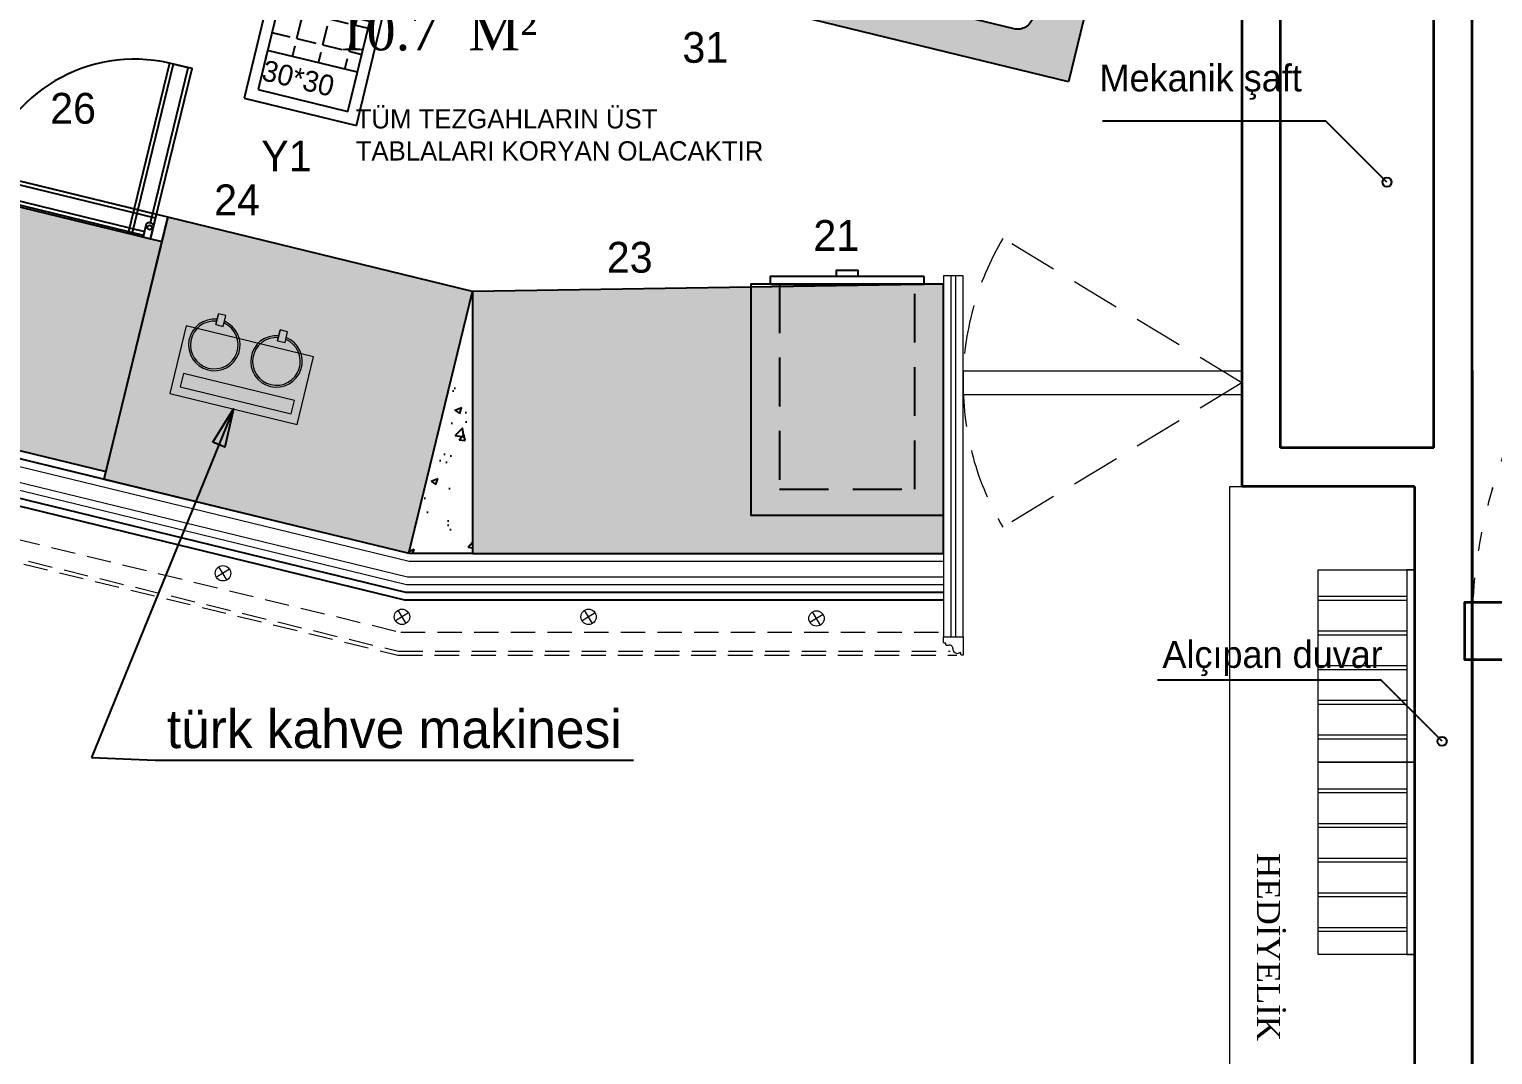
# Model space of a CAD drawing. Header units: millimetres. Extents: x 4980 to 19099, y 3891 to 5773.
# Drawn here: x 12191.8 to 12572, y 4396.7 to 4663.1 of the extents above; entities that cross this region are included whole.
import ezdxf

# ---------------------------------------------------------------- set-up
doc = ezdxf.new("R2010")
doc.units = ezdxf.units.MM
for name, pattern in [('ACAD_ISO03W100', [30, 12, -18]), ('DASHED', [19.05, 12.7, -6.35]), ('DASHED2', [9.525, 6.35, -3.175])]:
    doc.linetypes.add(name, pattern=pattern)
for name, color, linetype in [('002 Çizgi', 7, 'Continuous'), ('a yazı', 30, 'Continuous'), ('Kıtc-002 Çizgi', 7, 'Continuous'), ('Kıtc-008 Rakam', 1, 'Continuous'), ('Kıtc-011 Elk Tes Yazı 001', 1, 'Continuous'), ('Kıtc-014 Elk Tes İşaretler', 1, 'Continuous'), ('Kıtc-028 Yer Izgarası', 252, 'Continuous')]:
    doc.layers.add(name, color=color, linetype=linetype)
for name, color, linetype, lineweight, true_color in [('02_01 Thekeneinbauten_Stift_Nr__94', 7, 'Continuous', 20, 0x007e00), ('Kitc-031 Müsteri Mevcut_Stift_Nr__30', 7, 'Continuous', 20, 0xfe7e00), ('no3_ahsap gorunus on ince_Stift_Nr__34', 7, 'Continuous', 20, 0x7e3e00), ('no3_yazi tefris_Stift_Nr__152', 7, 'Continuous', 20, 0x0051a4), ('t_tefris ince_Stift_Nr__34', 7, 'Continuous', 20, 0x7e3e00)]:
    doc.layers.add(name, color=color, linetype=linetype, lineweight=lineweight, true_color=true_color)
for name, color, linetype, lineweight in [('a 2', 132, 'Continuous', 20), ('a alçıpan duvar', 162, 'Continuous', 35), ('kiremit', 234, 'Continuous', 20), ('no3_ahsap kesit on', 40, 'Continuous', 20), ('no3_ahşap gorunus on kalın', 34, 'Continuous', 20), ('no3_duvar tarama', 253, 'Continuous', 9), ('no3_kutu profil gorunus', 8, 'Continuous', 18), ('no3_paslanmaz gorunus on', 163, 'Continuous', 18), ('no3_tefriş ön kalın', 200, 'Continuous', 25)]:
    doc.layers.add(name, color=color, linetype=linetype, lineweight=lineweight)
doc.styles.add('ERSTELLTER_STIL_4', font='georgia.ttf')
doc.styles.get("Standard").update_dxf_attribs({"font": 'stylu.ttf', "height": 10})
doc.dimstyles.new('ISO-25', dxfattribs={"dimtxt": 2.5, "dimasz": 5, "dimexe": 1.25, "dimexo": 0.625, "dimtad": 1, "dimdec": 0, "dimtxsty": 'Standard', "dimblk": 'ARCHTICK', "dimcen": 2.5, "dimclrd": 256, "dimclre": 256, "dimclrt": 256, "dimadec": 0, "dimazin": 0, "dimtfac": 1, "dimtdec": 0, "dimtmove": 0, "dimatfit": 3, "dimldrblk": 'ARCHTICK', "dimfxl": 1, "dimlwd": -1, "dimlwe": -1, "dimarcsym": 0})
pattern_1 = [(50, (-592.883, -838.037), (18.218467, -1.593909), [1.905, -20.955]), (355, (-592.883, -838.037), (-3.524342, 19.105685), [1.524, -16.764058]), (100.45144, (-591.364, -838.17), (14.694125, 17.511775), [1.619, -17.809024]), (46.1842, (-592.883, -832.957), (27.107904, -4.204233), [2.8575, -31.4325]), (96.63556, (-590.624, -833.307), (23.740413, 24.742612), [2.4285, -26.71356]), (351.18415, (-592.883, -832.957), (23.740413, 24.74261), [2.285997, -25.145973]), (21, (-590.343, -834.227), (15.161439, -10.22652), [1.905, -20.955]), (326, (-590.343, -834.227), (6.180203, 18.418797), [1.524, -16.764]), (71.45144, (-589.079, -835.079), (21.341642, 8.192277), [1.619, -17.808994]), (37.5, (-592.8826, -838.0365), (0.3088603, 8.455504), [0, -16.5608, 0, -17.018, 0, -16.8275]), (7.5, (-592.883, -838.0365), (6.681966, 10.0180575), [0, -9.7028, 0, -16.1798, 0, -6.4135]), (327.5, (-598.547, -838.0365), (13.5590595, -0.5728744), [0, -6.35, 0, -19.812, 0, -26.289]), (317.5, (-601.087, -838.037), (14.812918, 2.542649), [0, -8.255, 0, -13.1572, 0, -18.669])]

# ---------------------------------------------------------------- blocks, each defined once
blk = doc.blocks.new('A$C0517256F')
at = {"layer": '002 Çizgi'}
for points in [[(0, 3.66), (50, 3.66), (50, 63.66), (0, 63.66)], [(5, 1.66), (45, 1.66), (45, 3.66), (5, 3.66)], [(22.22, 1.66), (27.78, 1.66), (27.78, 0), (22.22, 0)]]:
    blk.add_lwpolyline(points, close=True, dxfattribs=at)
at = {"layer": '002 Çizgi', "linetype": 'DASHED'}
blk.add_lwpolyline([(7.4, 3.66), (42.6, 3.66), (42.6, 56.94), (7.4, 56.94)], close=True, dxfattribs=at)
blk = doc.blocks.new('A$C4E3860C5')
at = {"layer": 'Kıtc-014 Elk Tes İşaretler', "linetype": 'Continuous', "lineweight": 0}
for p, q in [((5.66, 3.81), (5.09, 3.77)), ((5.34, 3.36), (5.66, 3.81)), ((2.9, 3.66), (0.96, 2.3)), ((0.96, 2.3), (1, 2.21)), ((1, 2.21), (2.81, 3.48)), ((2.81, 3.48), (2.9, 2.31)), ((3, 2.49), (2.9, 3.66)), ((2.9, 2.31), (5.24, 3.52)), ((5.18, 3.62), (3, 2.49)), ((5.09, 3.77), (5.17, 3.64)), ((5.17, 3.64), (5.34, 3.36)), ((5.24, 3.52), (5.19, 3.62))]:
    blk.add_line(p, q, dxfattribs=at)
blk.add_circle((3.16, 3.16), 3.16, dxfattribs=at)
blk = doc.blocks.new('A$C4C105235')
at = {"layer": 'Kıtc-002 Çizgi'}
for points in [[(2, 3), (2, 6.5), (0, 6.5), (0, 3)], [(0, 6), (0, 0), (46.2, 0), (46.2, 6), (2, 6)], [(0, 5), (0, 1), (46.2, 1), (46.2, 5), (2, 5)]]:
    blk.add_lwpolyline(points, dxfattribs=at)
blk.add_circle((0.93, 3.71), 0.596, dxfattribs=at)
blk.add_arc((1, 3.75), 1.25, 216.8699, 323.1301, dxfattribs=at)
blk = doc.blocks.new('A$C1FF566C6')
at = {"layer": 'Kıtc-002 Çizgi', "color": 254}
for points in [[(6, 45.5), (0, 45.5), (0, 0), (6, 0), (6, 45.5)], [(1, 41.5), (1, 0), (5, 0), (5, 45.5)]]:
    blk.add_lwpolyline(points, dxfattribs=at)
blk = doc.blocks.new('A$C68E4787B')
at = {"layer": 'Kıtc-002 Çizgi'}
for p, q in [((163.98, 107), (32.48, 107)), ((161.98, 45.5), (32.48, 45.5)), ((131.55, 39), (131.55, 45))]:
    blk.add_line(p, q, dxfattribs=at)
blk.add_lwpolyline([(32.48, 39), (163.98, 39), (163.98, 109), (32.48, 109)], close=True, dxfattribs=at)
at = {"layer": 'Kıtc-002 Çizgi', "linetype": 'DASHED'}
for points in [[(154.15, 62.19), (137.48, 62.19, -1), (137.48, 66.53)], [(137.48, 57.84), (154.15, 57.84, 1), (154.15, 62.19)]]:
    blk.add_lwpolyline(points, format="xyb", dxfattribs=at)
at = {"layer": 'Kıtc-002 Çizgi', "linetype": 'DASHED', "ltscale": 0.1}
blk.add_lwpolyline([(149.71, 50.53), (148.95, 50.7), (148.06, 51.16), (147.09, 51.8), (146.07, 52.53), (145.05, 53.27), (144.08, 53.91), (143.19, 54.36), (142.43, 54.53), (141.83, 54.36), (141.41, 53.91), (141.15, 53.27), (141.07, 52.53), (141.15, 51.8), (141.41, 51.16), (141.83, 50.7), (142.43, 50.53), (143.19, 50.7), (144.08, 51.16), (145.05, 51.8), (146.07, 52.53), (147.09, 53.27), (148.06, 53.91), (148.95, 54.36), (149.71, 54.53), (150.31, 54.36), (150.73, 53.91), (150.99, 53.27), (151.07, 52.53), (150.99, 51.8), (150.73, 51.16), (150.31, 50.7)], close=True, dxfattribs=at)
at = {"layer": 'Kıtc-002 Çizgi'}
blk.add_lwpolyline([(161.98, 42), (161.98, 45.5), (163.98, 45.5), (163.98, 42)], dxfattribs=at)
blk.add_circle((163.05, 42.72), 0.596, dxfattribs=at)
blk.add_arc((162.98, 42.75), 1.25, 216.8699, 323.1301, dxfattribs=at)
at = {"layer": 'Kıtc-002 Çizgi', "color": 254}
for centre, start, end in [((40.86, 40.86), 270.8691, 357.3948), ((123.17, 40.86), 182.6052, 269.1309)]:
    blk.add_arc(centre, 40.86, start, end, dxfattribs=at)
at = {"layer": 'Kıtc-002 Çizgi'}
for name, p in [('A$C4E3860C5', (154.81, 66)), ('A$C4C105235', (35.48, 39)), ('A$C1FF566C6', (35.48, 0))]:
    blk.add_blockref(name, p, dxfattribs=at)
at = {"layer": 'Kıtc-002 Çizgi', "xscale": -1}
for name, p in [('A$C4C105235', (128.55, 39)), ('A$C1FF566C6', (128.55, 0))]:
    blk.add_blockref(name, p, dxfattribs=at)
at = {"layer": 'Kıtc-011 Elk Tes Yazı 001', "insert": (124.92, 71.28), "char_height": 3.3081, "attachment_point": 1}
blk.add_mtext_dynamic_manual_height_columns('{\\f@Arial Unicode MS|b0|i0|c162|p34;0,3 KW 220V }', width=27.5245, gutter_width=50, heights=[0], dxfattribs=at)
blk = doc.blocks.new('dggfgfg')
at = {"layer": 'a yazı'}
h = blk.add_hatch(dxfattribs=at)
h.set_pattern_fill('ANGLE', color=256, scale=3)
h.set_pattern_definition([(0, (0, 0), (0, 20.955), [15.24, -5.715]), (90, (0, 0), (-20.955, 1e-15), [15.24, -5.715])])
h.paths.add_polyline_path([(-70267.39, -26553.81, 1), (-70269.77, -26553.81, 1)])
blk.add_lwpolyline([(-70268.58, -26553.81), (-70284.45, -26537.95), (-70342.5, -26537.95)], dxfattribs=at)
blk.add_circle((-70268.58, -26553.81), 1.19, dxfattribs=at)
blk = doc.blocks.new('asdsdzfsd')
at = {"layer": 'a 2', "linetype": 'ACAD_ISO03W100', "ltscale": 0.4}
blk.add_line((7963.15, 2391.47), (7963.15, 2256.73), dxfattribs=at)
for centre, radius, start, end in [((8095.23, 2396.11), 132.16, 80.3733, 182.0121), ((8095.24, 2396.11), 132.18, 80.3509, 182.0088)]:
    blk.add_arc(centre, radius, start, end, dxfattribs=at)
at = {"layer": 'a alçıpan duvar'}
for p, q in [((7953.15, 2443.73), (7953.15, 2600.71)), ((7963.15, 2276.75), (7963.15, 2463.84)), ((7953.15, 2443.73), (7913.31, 2443.73)), ((7948.15, 2433.73), (7903.31, 2433.73))]:
    blk.add_line(p, q, dxfattribs=at)
for points in [[(7903.31, 2612.87), (7903.31, 2433.73)], [(7913.31, 2443.73), (7913.31, 2597.05)], [(7963.15, 2463.84), (7963.15, 2598.27)], [(7963.15, 2463.84), (7963.15, 2179.4)], [(7948.15, 2433.73), (7948.15, 2250.64)]]:
    blk.add_lwpolyline(points, dxfattribs=at)
blk.add_lwpolyline([(7961.26, 2393.66), (7961.26, 2403.66), (7971.26, 2403.66), (7971.26, 2393.66), (7971.26, 2388.66), (7961.26, 2388.66)], close=True, dxfattribs=at)
at = {"layer": 'kiremit'}
for p in [(78209.59, 29066.61), (78223.91, 28921.35)]:
    blk.add_blockref('dggfgfg', p, dxfattribs=at)
at = {"layer": 'a yazı', "char_height": 13, "width": 64.9315, "attachment_point": 1}
for s, insert in [('{\\H0.53846x; Mekanik şaft}', (7863.74, 2543.35)), ('{\\H0.53846x;Alçıpan duvar}', (7882.67, 2393.61))]:
    blk.add_mtext(s, dxfattribs=dict(at, insert=insert))
blk = doc.blocks.new('ty')
at = {"layer": 'no3_ahşap gorunus on kalın'}
for points in [[(-456762.45, -964927.69), (-456760.45, -964927.69), (-456760.45, -964977.69), (-456762.45, -964977.69)], [(-456762.45, -964977.69), (-456737.45, -964977.69), (-456737.45, -964927.69), (-456762.45, -964927.69), (-456762.45, -964977.69)], [(-456760.45, -964934.69), (-456737.45, -964934.69)], [(-456760.45, -964935.69), (-456737.45, -964935.69)], [(-456760.45, -964943.69), (-456737.45, -964943.69)], [(-456760.45, -964944.69), (-456737.45, -964944.69)], [(-456760.45, -964952.69), (-456737.45, -964952.69)], [(-456760.45, -964953.69), (-456737.45, -964953.69)], [(-456760.45, -964961.69), (-456737.45, -964961.69)], [(-456760.45, -964962.69), (-456737.45, -964962.69)], [(-456760.45, -964970.69), (-456737.45, -964970.69)], [(-456760.45, -964971.69), (-456737.45, -964971.69)]]:
    blk.add_lwpolyline(points, dxfattribs=at)
blk = doc.blocks.new('thk')
at = {"layer": 'Kitc-031 Müsteri Mevcut_Stift_Nr__30', "linetype": 'Continuous'}
for p, q in [((7609.53, 2468.38), (7610.22, 2471.2)), ((7611.47, 2467.91), (7612.16, 2470.73)), ((7625.55, 2464.16), (7626.23, 2466.98)), ((7627.49, 2463.69), (7628.18, 2466.51))]:
    blk.add_line(p, q, dxfattribs=at)
at = {"layer": 'Kitc-031 Müsteri Mevcut_Stift_Nr__30', "linetype": 'Continuous', "flags": 128}
for points in [[(7612.16, 2470.73), (7610.22, 2471.2), (7609.53, 2468.38), (7611.47, 2467.91)], [(7628.18, 2466.51), (7626.23, 2466.98), (7625.55, 2464.16), (7627.49, 2463.69)]]:
    blk.add_lwpolyline(points, close=True, dxfattribs=at)
at = {"layer": 'Kitc-031 Müsteri Mevcut_Stift_Nr__30', "linetype": 'Continuous', "elevation": 0, "flags": 128}
for points in [[(7597.56, 2450.47), (7630.62, 2442.42), (7634.9, 2460.02), (7601.84, 2468.06)], [(7629.95, 2448.64), (7601.12, 2455.66), (7600.28, 2452.21), (7629.11, 2445.19)]]:
    blk.add_lwpolyline(points, close=True, dxfattribs=at)
at = {"layer": 'Kitc-031 Müsteri Mevcut_Stift_Nr__30', "linetype": 'Continuous'}
for centre, radius, start, end in [((7609.13, 2463.08), 6.7, 83.7754, 66.6054), ((7609.13, 2463.08), 6.2, 84.3802, 65.8133), ((7625.27, 2458.81), 6.7, 84.9057, 67.7392), ((7625.27, 2458.81), 6.2, 85.6038, 67.0411)]:
    blk.add_arc(centre, radius, start, end, dxfattribs=at)
blk = doc.blocks.new('A$C641A22AA')
at = {"layer": 'Kıtc-002 Çizgi'}
for p, q in [((36.43, 78.54, -0.53), (44.29, 77.77, -0.53)), ((30.15, 74.44, -0.53), (28.28, 66.77, -0.53)), ((34.34, 75.13, -0.53), (39.08, 68.82, -0.53))]:
    blk.add_line(p, q, dxfattribs=at)
at = {"layer": 'Kıtc-002 Çizgi', "elevation": -0.53}
blk.add_lwpolyline([(0, 33.1), (136.03, 0), (152.58, 68.01), (16.55, 101.12)], close=True, dxfattribs=at)
blk.add_lwpolyline([(18.88, 38.8), (59.69, 28.87, 0.414214), (64.52, 31.81), (74.46, 72.62, 0.414214), (71.51, 77.45), (30.71, 87.38, 0.414214), (25.87, 84.44), (15.94, 43.63, 0.414214)], format="xyb", close=True, dxfattribs=at)
at = {"layer": 'Kıtc-002 Çizgi'}
blk.add_circle((31.51, 79.22, -0.53), 3.19, dxfattribs=at)
blk = doc.blocks.new('A$C1AAB3821')
at = {"layer": 'Kıtc-028 Yer Izgarası'}
for p, q in [((30, 30), (0, 30)), ((0, 30), (0, 0)), ((27, 27), (3, 27)), ((3, 27), (3, 3)), ((9.65, 25.24), (9.65, 27)), ((16.63, 25.24), (16.63, 27)), ((23.62, 25.24), (23.62, 27)), ((27, 3), (27, 27)), ((30, 0), (30, 30)), ((3, 25.24), (7.74, 25.24)), ((9.65, 25.24), (14.73, 25.24)), ((9.65, 18.25), (9.65, 23.33)), ((16.63, 25.24), (21.71, 25.24)), ((16.63, 18.25), (16.63, 23.33)), ((23.62, 25.24), (27, 25.24)), ((23.62, 18.25), (23.62, 23.33)), ((3, 18.25), (7.74, 18.25)), ((9.65, 18.25), (14.73, 18.25)), ((9.65, 13.5), (9.65, 16.35)), ((16.63, 18.25), (21.71, 18.25)), ((16.63, 13.5), (16.63, 16.35)), ((23.62, 18.25), (27, 18.25)), ((23.62, 13.5), (23.62, 16.35)), ((27, 13.5), (3, 13.5)), ((3, 13.5), (3, 3)), ((27, 3), (27, 13.5)), ((0, 0), (30, 0)), ((3, 3), (27, 3)), ((3, 3), (27, 3))]:
    blk.add_line(p, q, dxfattribs=at)
blk.add_text('30*30', height=5.4, dxfattribs=at).set_placement((3, 5.64))

msp = doc.modelspace()

# ---------------------------------------------------------------- hatches: boundary and pattern name
h = msp.add_hatch()
h.set_pattern_fill('AR-CONC', color=6, scale=0.1)
h.set_pattern_definition(pattern_1)
h.paths.add_polyline_path([(12234.88, 4776.7), (12137.72, 4800.34), (12121.16, 4732.33), (12218.33, 4708.68)])
h.paths.add_polyline_path([(12342.29, 4750.56), (12234.88, 4776.7), (12218.33, 4708.68), (12325.74, 4682.54)])
h.paths.add_polyline_path([(12342.29, 4750.56), (12325.74, 4682.54), (12461.77, 4649.44), (12478.32, 4717.45)])
h.paths.add_polyline_path([(12413.8, 4718.75, -0.414214), (12418.63, 4721.69), (12459.44, 4711.76, -0.414214), (12462.38, 4706.92), (12452.45, 4666.11, -0.414214), (12447.62, 4663.17), (12406.81, 4673.11, -0.414214), (12403.87, 4677.94)], flags=16)
h.paths.add_polyline_path([(12458.16, 4704.87, -1), (12451.78, 4704.87, -1)], flags=0)
h.paths.add_polyline_path([(12429.27, 4596.85), (12306.96, 4594.94), (12306.96, 4526.85), (12429.27, 4526.85)])
h.paths.add_polyline_path([(12306.96, 4594.94), (12227.76, 4614.23), (12211.67, 4548.16), (12211.68, 4548.16), (12226.22, 4607.92), (12100.39, 4638.54), (12098.45, 4639.01), (12083.9, 4579.26), (12211.67, 4548.16), (12226.23, 4607.92), (12226.22, 4607.92), (12211.2, 4546.22), (12290.39, 4526.93)])
h.paths.add_polyline_path([(12118.16, 4625.18), (12117.25, 4625.14), (12116.55, 4625.49), (12115.8, 4626.14), (12115, 4626.99), (12114.19, 4627.95), (12113.03, 4627.47), (12111.93, 4627.08), (12110.96, 4626.85), (12109.81, 4626.87), (12109.18, 4627.98), (12109.38, 4629.53), (12110.22, 4630.72), (12111.13, 4630.75), (12111.82, 4630.41), (12112.58, 4629.76), (12113.38, 4628.9), (12114.19, 4627.95), (12115.35, 4628.42), (12116.45, 4628.81), (12117.42, 4629.05), (12118.57, 4629.03), (12119.19, 4627.92), (12119, 4626.36)], flags=16)
h.paths.add_polyline_path([(12095.54, 4614.61, -1), (12101.86, 4614.61, -1)], flags=16)
h.paths.add_polyline_path([(12101.04, 4614.93), (12098.83, 4614.06), (12099.01, 4615.22), (12096.63, 4614.64), (12096.63, 4614.62), (12096.68, 4614.47), (12096.12, 4614.57), (12096.53, 4614.93), (12096.59, 4614.75), (12099.15, 4615.37), (12098.97, 4614.22), (12101.02, 4615.02)], flags=0)
h.paths.add_polyline_path([(12132.59, 4609.74), (12104.53, 4616.57), (12102.67, 4608.94), (12130.74, 4602.11)], flags=24)
h = msp.add_hatch()
h.set_pattern_fill('AR-CONC', color=6, scale=0.1)
h.set_pattern_definition(pattern_1)
h.paths.add_polyline_path([(12290.39, 4526.93), (12306.96, 4526.85), (12306.96, 4594.93)])

# ---------------------------------------------------------------- linework, layer by layer
msp.add_lwpolyline([(12290.39, 4526.93), (12306.96, 4594.94), (12306.96, 4526.85), (12290.39, 4526.93)])
at = {"layer": '02_01 Thekeneinbauten_Stift_Nr__94', "linetype": 'Continuous'}
for p, q in [((12243.82, 4522.77, 0), (12240.41, 4520.69, 0)), ((12243.15, 4520.02, 0), (12241.07, 4523.44, 0)), ((12290.33, 4511.46, 0), (12286.91, 4509.38, 0)), ((12289.66, 4508.71, 0), (12287.58, 4512.13, 0)), ((12338.79, 4511.46, 0), (12335.38, 4509.38, 0)), ((12338.12, 4508.71, 0), (12336.04, 4512.13, 0)), ((12398.01, 4511.04, 0), (12394.59, 4508.96, 0)), ((12397.34, 4508.29, 0), (12395.26, 4511.71, 0))]:
    msp.add_line(p, q, dxfattribs=at)
for centre in [(12242.11, 4521.73, 0), (12288.62, 4510.42, 0), (12337.08, 4510.42, 0), (12396.3, 4510, 0)]:
    msp.add_circle(centre, 2, dxfattribs=at)
at = {"layer": 'Kıtc-002 Çizgi'}
for points in [[(12211.19, 4546.22), (12290.39, 4526.93), (12306.96, 4594.94), (12227.76, 4614.23)], [(12306.96, 4594.94), (12306.96, 4526.85), (12429.27, 4526.85), (12429.27, 4596.85)]]:
    msp.add_lwpolyline(points, close=True, dxfattribs=at)
at = {"layer": 'no3_ahsap gorunus on ince_Stift_Nr__34', "linetype": 'DASHED', "flags": 128}
for points in [[(12506.79, 4571.2), (12444.73, 4608.7)], [(12506.79, 4571.2), (12444.73, 4533.69)]]:
    msp.add_lwpolyline(points, dxfattribs=at)
at = {"layer": 'no3_ahsap gorunus on ince_Stift_Nr__34', "linetype": 'Continuous', "flags": 128}
msp.add_lwpolyline([(12506.79, 4574.2), (12434.38, 4574.2), (12434.38, 4568.2), (12506.79, 4568.2), (12506.79, 4574.2)], dxfattribs=at)
at = {"layer": 'no3_ahsap gorunus on ince_Stift_Nr__34', "linetype": 'DASHED'}
msp.add_arc((12507.47, 4571.2), 73.1, 149.128, 210.872, dxfattribs=at)
at = {"layer": 'no3_ahsap kesit on', "linetype": 'DASHED2'}
for points in [[(12112.05, 4806.59), (12051.56, 4557.88), (12287.57, 4500.48), (12432.75, 4500.48)], [(12113.02, 4806.35), (12052.76, 4558.62), (12287.69, 4501.48), (12431.04, 4501.48)], [(12117.81, 4805.19), (12058.71, 4562.24), (12288.28, 4506.4), (12429.27, 4506.4)]]:
    msp.add_lwpolyline(points, dxfattribs=at)
at = {"layer": 'no3_ahsap kesit on', "linetype": 'Continuous'}
for points in [[(12429.27, 4599.02), (12429.27, 4505.19), (12431.27, 4505.19), (12431.27, 4599.02)], [(12434.38, 4599.02), (12429.27, 4599.02)], [(12432.38, 4599.02), (12432.38, 4505.19), (12434.38, 4505.19), (12434.38, 4599.02)], [(12108.29, 4563.03), (12289.77, 4518.84), (12289.77, 4518.84), (12429.27, 4518.85)], [(12108.76, 4564.97), (12290.01, 4520.84), (12290.01, 4520.84), (12429.27, 4520.85)], [(12290.73, 4526.84), (12144.11, 4562.54)], [(12143.63, 4560.6), (12290.49, 4524.84), (12429.27, 4524.85)], [(12290.73, 4526.84), (12429.27, 4526.85)]]:
    msp.add_lwpolyline(points, dxfattribs=at)
at = {"layer": 'no3_ahsap kesit on'}
for points in [[(12430.47, 4502.99), (12430.17, 4502.99, -0.414214), (12429.87, 4503.29), (12429.87, 4503.59), (12429.57, 4503.59, -0.414214), (12429.27, 4503.89), (12429.27, 4505.19), (12434.38, 4505.19), (12434.38, 4500.48)], [(12434.38, 4500.48), (12434.08, 4500.48, -0.414214), (12433.78, 4500.78), (12433.78, 4501.08), (12433.48, 4501.08)]]:
    msp.add_lwpolyline(points, format="xyb", dxfattribs=at)
for centre, radius, start, end in [((12430.87, 4502.28, -0.05), 0.818, 356.0133, 119.1714), ((12432.9, 4502.15, -0.05), 1.22, 176.7527, 298.341)]:
    msp.add_arc(centre, radius, start, end, dxfattribs=at)
at = {"layer": 'no3_tefriş ön kalın', "linetype": 'Continuous'}
for points in [[(12122.94, 4555.35), (12289.29, 4514.84), (12429.27, 4514.85)], [(12123.41, 4557.29), (12289.53, 4516.84), (12429.27, 4516.85)]]:
    msp.add_lwpolyline(points, dxfattribs=at)
at = {"layer": 't_tefris ince_Stift_Nr__34', "linetype": 'Continuous', "flags": 128}
msp.add_lwpolyline([(12551.63, 4302.66), (12503.63, 4302.66), (12503.63, 4544.28), (12551.63, 4544.28)], close=True, dxfattribs=at)

# ---------------------------------------------------------------- block references
at = {"xscale": -1, "rotation": 332.6449180432177}
msp.add_blockref('A$C641A22AA', (12446.56, 4620.04, 0.53), dxfattribs=at)
at = {"layer": 'Kıtc-002 Çizgi'}
for name, p, rotation in [('A$C68E4787B', (12268.54, 4644.45), 166.3224590216462), ('A$C0517256F', (12429.27, 4600.5), 179.9999999999978)]:
    msp.add_blockref(name, p, dxfattribs=dict(at, rotation=rotation))
at = {"layer": 'Kıtc-028 Yer Izgarası', "rotation": 346.361978972235}
msp.add_blockref('A$C1AAB3821', (12247.61, 4645.17), dxfattribs=at)
at = {"layer": 'no3_duvar tarama'}
msp.add_blockref('asdsdzfsd', (4603.48, 2110.55), dxfattribs=at)
at = {"layer": 'no3_kutu profil gorunus', "xscale": -1, "rotation": 359.9999999999997}
for p in [(-444210.82, 969450.35), (-444210.82, 969400.35)]:
    msp.add_blockref('ty', p, dxfattribs=at)
at = {"layer": 'no3_paslanmaz gorunus on'}
msp.add_blockref('thk', (4630.73, 2117.97), dxfattribs=at)

# ---------------------------------------------------------------- texts
at = {"insert": (12227.51, 4476.17), "char_height": 10, "attachment_point": 7}
msp.add_mtext('türk kahve makinesi', dxfattribs=at)
at = {"layer": 'Kıtc-002 Çizgi', "insert": (12276.59, 4642.3), "char_height": 5, "attachment_point": 1}
msp.add_mtext_dynamic_manual_height_columns('{\\C1;TÜM TEZGAHLARIN ÜST \\PTABLALARI KORYAN OLACAKTIR}', width=191.0813, gutter_width=50, heights=[0], dxfattribs=at)
at = {"layer": 'Kıtc-008 Rakam', "color": 1}
for s, p in [('31', (12361.46, 4654.36)), ('26', (12197.22, 4638.53)), ('Y1', (12252.05, 4626.13)), ('24', (12239.82, 4614.75)), ('21', (12395.48, 4605.5)), ('23', (12341.81, 4599.83))]:
    msp.add_text(s, height=8, dxfattribs=at).set_placement(p)
at = {"layer": 'no3_yazi tefris_Stift_Nr__152', "linetype": 'Continuous', "insert": (12323.8, 4696.93), "char_height": 10, "width": 120.9246, "attachment_point": 3, "line_spacing_factor": 1.759884, "style": 'ERSTELLTER_STIL_4'}
msp.add_mtext('\\A1;BAR\\P10.7  M²\\P', dxfattribs=at)
at = {"layer": 'no3_yazi tefris_Stift_Nr__152', "linetype": 'Continuous', "insert": (12516.73, 4400.22), "char_height": 8, "width": 120.9246, "attachment_point": 3, "rotation": 270, "line_spacing_factor": 1.759884, "style": 'ERSTELLTER_STIL_4'}
msp.add_mtext('\\A1;{\\H0.75x;HEDİYELİK\\H1.33333x; \\P}', dxfattribs=at)

# ---------------------------------------------------------------- leaders
at = {"annotation_type": 0, "has_hookline": 1, "hookline_direction": 0, "text_width": 121.28}
msp.add_leader([(12244.81, 4564.42), (12207.92, 4473.86), (12224.51, 4473.17)], dimstyle='ISO-25', override={"dimtxt": 10, "dimasz": 10, "dimgap": 3, "dimcen": 5, "dimldrblk": 'ClosedBlank', "dimfxl": 0, "dimtfillclr": 256}, dxfattribs=at)

doc.saveas('drawing.dxf')
